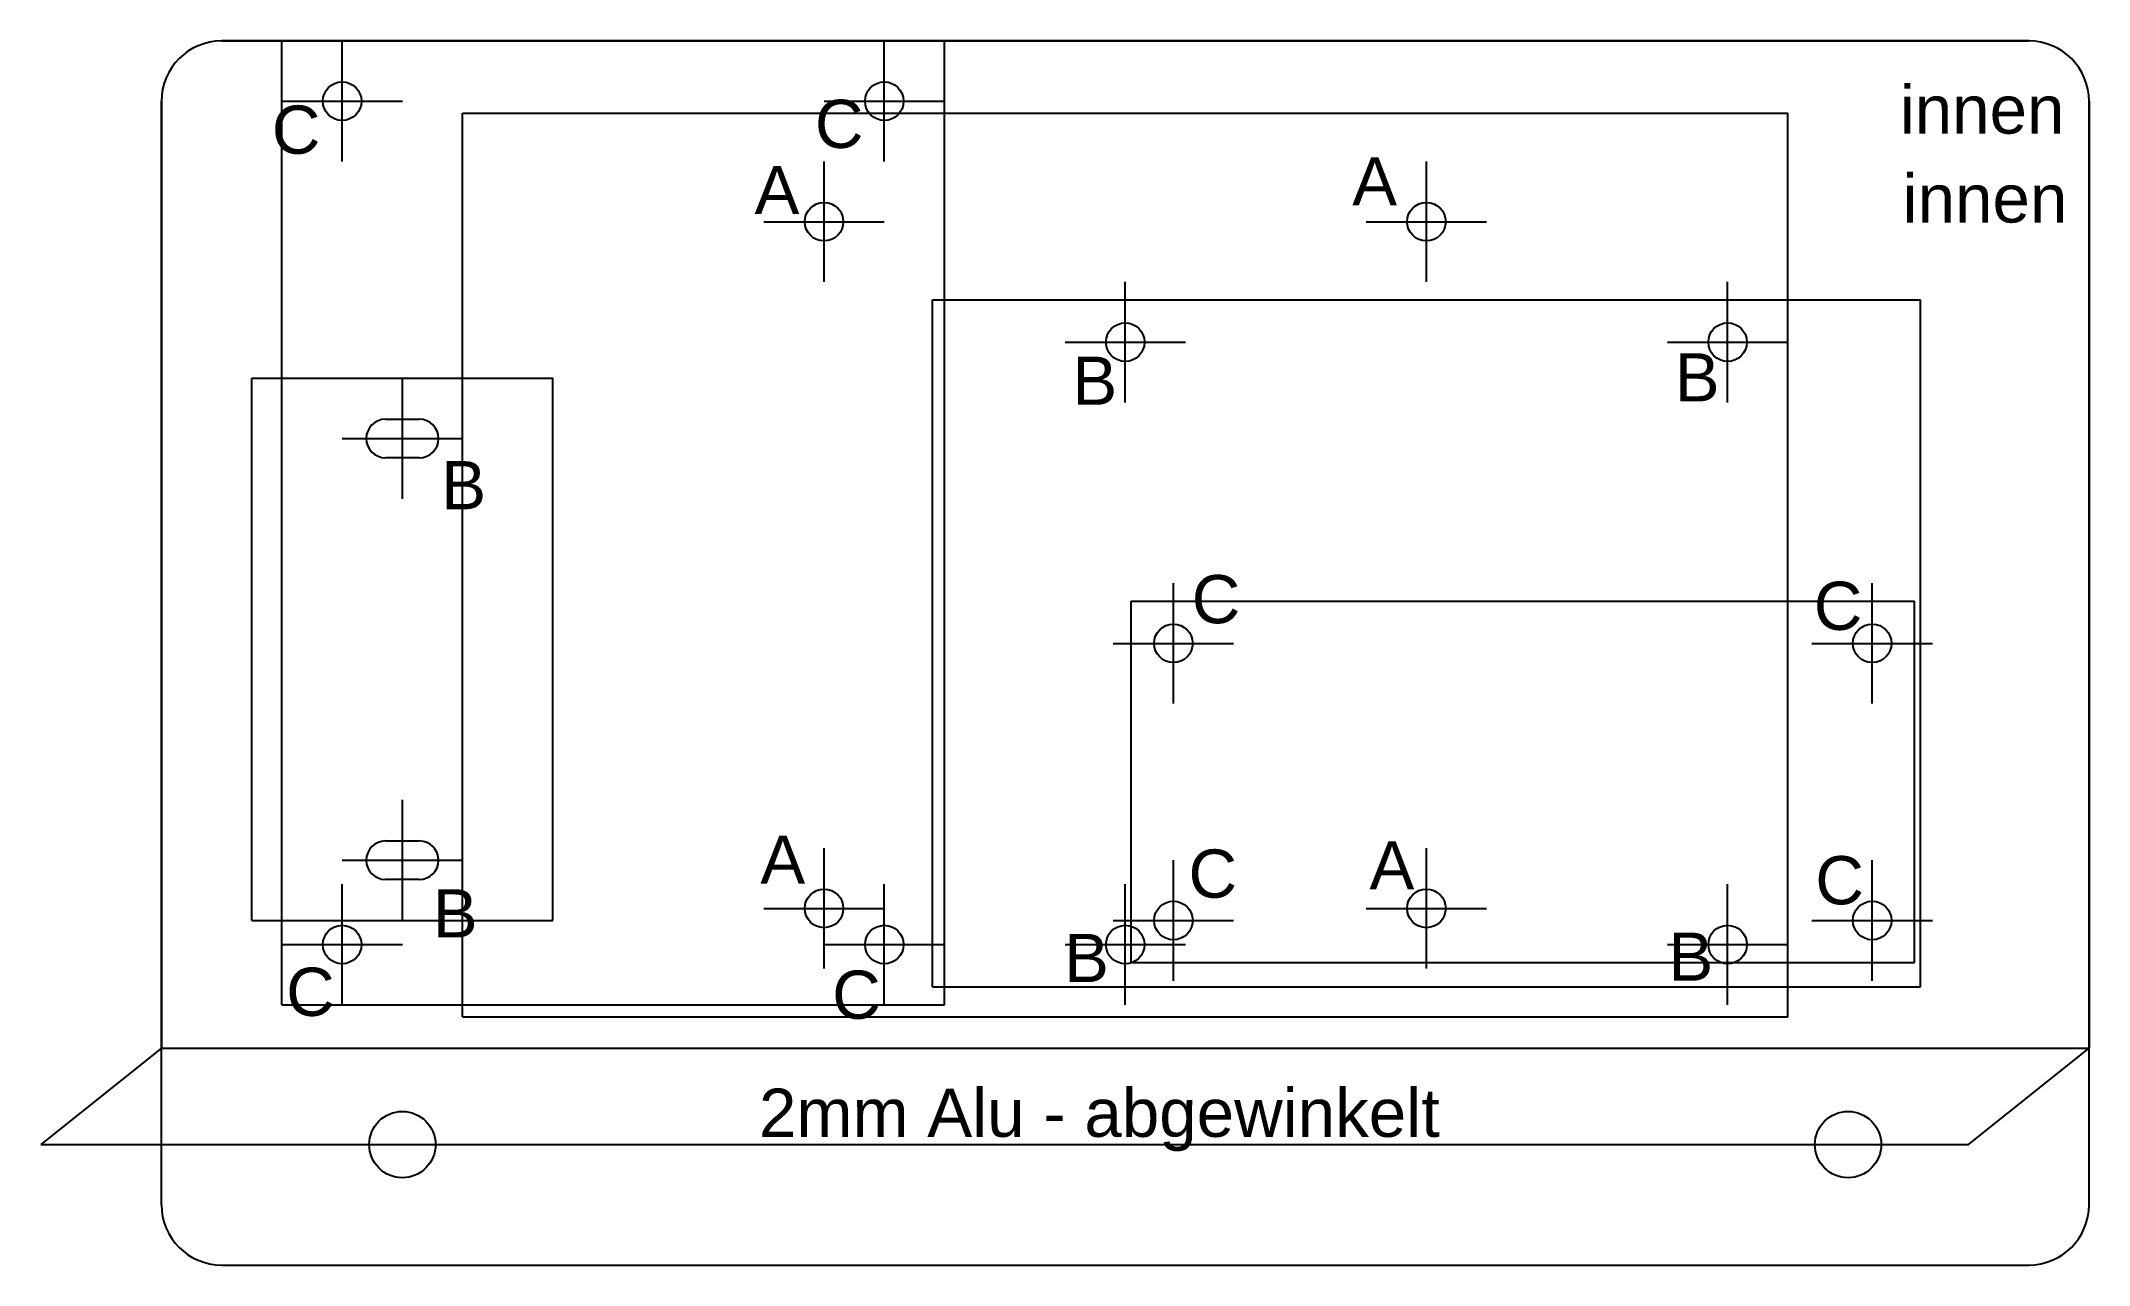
# Model space of a CAD drawing. Header units: millimetres. Extents: x -10 to 160, y 0 to 102.
import ezdxf

# ---------------------------------------------------------------- set-up
doc = ezdxf.new("R2010")
doc.units = ezdxf.units.MM
doc.layers.get('0').update_dxf_attribs({"lineweight": 25})
for name, color, linetype, lineweight, true_color in [('bemassung', 30, 'Continuous', 25, 0xff7f00), ('hilfsline', 6, 'Continuous', 25, 0xff00ff), ('körner', 18, 'Continuous', 25, 0x000000), ('montage A', 30, 'Continuous', 25, 0xff7f00), ('montage B', 30, 'Continuous', 25, 0xff7f00), ('montage C', 30, 'Continuous', 25, 0xff7f00)]:
    doc.layers.add(name, color=color, linetype=linetype, lineweight=lineweight, true_color=true_color)
doc.styles.add('textstyle11', font='arial.ttf')
doc.styles.add('textstyle12', font='arial.ttf')
doc.styles.add('textstyle13', font='arial.ttf')
doc.styles.add('textstyle14', font='arial.ttf')
doc.styles.add('textstyle15', font='arial.ttf')
doc.styles.add('textstyle16', font='arial.ttf')
doc.styles.add('textstyle17', font='arial.ttf')
doc.styles.add('textstyle18', font='arial.ttf')
doc.styles.add('textstyle19', font='arial.ttf')
doc.styles.add('textstyle20', font='arial.ttf')
doc.styles.add('textstyle21', font='arial.ttf')
doc.styles.add('textstyle22', font='arial.ttf')
doc.styles.add('textstyle23', font='arial.ttf')
doc.styles.add('textstyle24', font='arial.ttf')
doc.styles.add('textstyle25', font='arial.ttf')
doc.styles.add('textstyle26', font='arial.ttf')
doc.styles.add('textstyle27', font='arial.ttf')
doc.styles.add('textstyle28', font='arial.ttf')
doc.styles.add('textstyle29', font='arial.ttf')
doc.styles.add('textstyle30', font='arial.ttf')
doc.styles.add('textstyle31', font='arial.ttf')

msp = doc.modelspace()

# ---------------------------------------------------------------- linework, layer by layer
for p, q in [((5, 101.6), (155, 101.6)), ((0, 18), (0, 96.6)), ((160, 96.6), (160, 18)), ((18.6, 70.2), (21.4, 70.2)), ((21.4, 67), (18.6, 67)), ((18.6, 35.2), (21.4, 35.2)), ((21.4, 32), (18.6, 32)), ((0, 5), (0, 18)), ((160, 5), (160, 18)), ((5, 0), (155, 0))]:
    msp.add_line(p, q)
for centre, radius in [((15, 96.6), 1.6), ((60, 96.6), 1.6), ((55, 86.6), 1.6), ((105, 86.6), 1.6), ((80, 76.6), 1.6), ((130, 76.6), 1.6), ((84, 51.6), 1.6), ((142, 51.6), 1.6), ((55, 29.6), 1.6), ((105, 29.6), 1.6), ((84, 28.6), 1.6), ((142, 28.6), 1.6), ((15, 26.6), 1.6), ((60, 26.6), 1.6), ((80, 26.6), 1.6), ((130, 26.6), 1.6), ((20, 10), 2.75), ((140, 10), 2.75)]:
    msp.add_circle(centre, radius)
for centre, radius, start, end in [((5, 96.6), 5, 90, 180), ((155, 96.6), 5, 0, 90), ((18.6, 68.6), 1.6, 90, 270), ((21.4, 68.6), 1.6, 270, 90), ((18.6, 33.6), 1.6, 90, 270), ((21.4, 33.6), 1.6, 270, 90), ((5, 5), 5, 180, 270), ((155, 5), 5, 270, 0)]:
    msp.add_arc(centre, radius, start, end)
at = {"layer": 'bemassung'}
for p, q in [((0, 18), (-10, 10)), ((150, 10), (160, 18)), ((-10, 10), (150, 10))]:
    msp.add_line(p, q, dxfattribs=at)
at = {"layer": 'hilfsline'}
msp.add_line((0, 18), (160, 18), dxfattribs=at)
at = {"layer": 'körner'}
for p, q in [((155, 101.6), (5, 101.6)), ((15, 91.6), (15, 101.6)), ((60, 91.6), (60, 101.6)), ((0, 96.6), (0, 18)), ((10, 96.6), (20, 96.6)), ((55, 96.6), (65, 96.6)), ((160, 18), (160, 96.6)), ((55, 81.6), (55, 91.6)), ((105, 81.6), (105, 91.6)), ((50, 86.6), (60, 86.6)), ((100, 86.6), (110, 86.6)), ((80, 71.6), (80, 81.6)), ((130, 71.6), (130, 81.6)), ((75, 76.6), (85, 76.6)), ((125, 76.6), (135, 76.6)), ((20, 63.6), (20, 73.6)), ((15, 68.6), (25, 68.6)), ((84, 46.6), (84, 56.6)), ((142, 46.6), (142, 56.6)), ((79, 51.6), (89, 51.6)), ((137, 51.6), (147, 51.6)), ((20, 28.6), (20, 38.6)), ((55, 24.6), (55, 34.6)), ((105, 24.6), (105, 34.6)), ((15, 33.6), (25, 33.6)), ((84, 23.6), (84, 33.6)), ((142, 23.6), (142, 33.6)), ((15, 21.6), (15, 31.6)), ((60, 21.6), (60, 31.6)), ((80, 21.6), (80, 31.6)), ((130, 21.6), (130, 31.6)), ((50, 29.6), (60, 29.6)), ((100, 29.6), (110, 29.6)), ((79, 28.6), (89, 28.6)), ((137, 28.6), (147, 28.6)), ((10, 26.6), (20, 26.6)), ((55, 26.6), (65, 26.6)), ((75, 26.6), (85, 26.6)), ((125, 26.6), (135, 26.6)), ((0, 18), (160, 18))]:
    msp.add_line(p, q, dxfattribs=at)
for centre, start, end in [((5, 96.6), 90, 180), ((155, 96.6), 0, 90)]:
    msp.add_arc(centre, 5, start, end, dxfattribs=at)
at = {"layer": 'montage A'}
for p, q in [((25, 95.6), (135, 95.6)), ((25, 20.6), (25, 95.6)), ((135, 20.6), (135, 95.6)), ((25, 20.6), (135, 20.6))]:
    msp.add_line(p, q, dxfattribs=at)
at = {"layer": 'montage B'}
for p, q in [((64, 80.1), (146, 80.1)), ((64, 23.1), (64, 80.1)), ((146, 23.1), (146, 80.1)), ((7.5, 28.6), (7.5, 73.6)), ((7.5, 73.6), (32.5, 73.6)), ((32.5, 28.6), (32.5, 73.6)), ((7.5, 28.6), (32.5, 28.6)), ((64, 23.1), (146, 23.1))]:
    msp.add_line(p, q, dxfattribs=at)
at = {"layer": 'montage C'}
for p, q in [((10, 21.6), (10, 101.6)), ((10, 101.6), (65, 101.6)), ((65, 21.6), (65, 101.6)), ((80.5, 25.1), (80.5, 55.1)), ((80.5, 55.1), (145.5, 55.1)), ((145.5, 25.1), (145.5, 55.1)), ((80.5, 25.1), (145.5, 25.1)), ((10, 21.6), (65, 21.6))]:
    msp.add_line(p, q, dxfattribs=at)

# ---------------------------------------------------------------- texts
at = {"layer": 'bemassung', "char_height": 4, "attachment_point": 1}
for s, insert, style in [('innen', (144.53, 90.53), 'textstyle30'), ('2mm Alu - abgewinkelt', (49.6, 14.64), 'textstyle31')]:
    msp.add_mtext(s, dxfattribs=dict(at, insert=insert, style=style))
at = {"layer": 'körner', "insert": (144.29, 97.91), "char_height": 4, "attachment_point": 1, "style": 'textstyle29'}
msp.add_mtext('innen', dxfattribs=at)
at = {"layer": 'montage A', "char_height": 4, "attachment_point": 1}
for insert, style in [((98.84, 91.95), 'textstyle12'), ((49.23, 91.23), 'textstyle11'), ((49.71, 35.65), 'textstyle13'), ((100.27, 35.18), 'textstyle14')]:
    msp.add_mtext('A', dxfattribs=dict(at, insert=insert, style=style))
at = {"layer": 'montage B', "char_height": 4, "attachment_point": 1}
for insert, style in [((75.61, 75.4), 'textstyle15'), ((125.61, 75.68), 'textstyle18'), ((23.23, 66.73), 'textstyle19'), ((22.52, 31.19), 'textstyle20'), ((74.92, 27.49), 'textstyle16'), ((125.08, 27.6), 'textstyle17')]:
    msp.add_mtext('B', dxfattribs=dict(at, insert=insert, style=style))
at = {"layer": 'montage C', "char_height": 4, "attachment_point": 1}
for insert, style in [((9.16, 96.24), 'textstyle28'), ((54.24, 96.72), 'textstyle27'), ((85.52, 57.27), 'textstyle22'), ((137.15, 56.72), 'textstyle23'), ((85.25, 34.49), 'textstyle21'), ((137.28, 33.94), 'textstyle24'), ((10.35, 24.68), 'textstyle25'), ((55.67, 24.44), 'textstyle26')]:
    msp.add_mtext('C', dxfattribs=dict(at, insert=insert, style=style))

doc.saveas('drawing.dxf')
